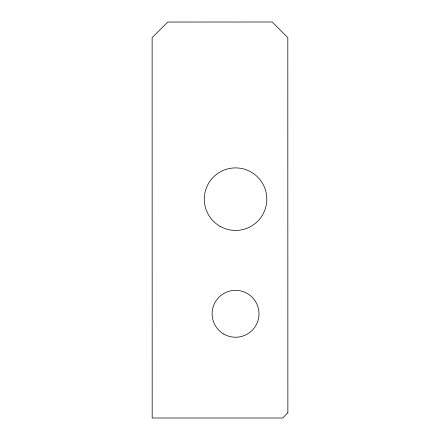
<?xml version="1.0" encoding="UTF-8"?>
<svg xmlns="http://www.w3.org/2000/svg" width="440" height="440" viewBox="0 0 440 440"><rect width="100%" height="100%" fill="white"/><g stroke="black" fill="none" stroke-linecap="round" stroke-linejoin="round"><path stroke-width="0.66" d="M287.865 412.792L282.656 418L152.18 418L152.13 37.631L167.761 22.044L272.184 22L287.82 37.631L287.865 412.792M223.823 334.098A23.447 23.447 0 0 0 258.995 313.791A23.447 23.447 0 0 0 223.823 293.486A23.447 23.447 0 0 0 223.823 334.098M219.918 226.232A31.262 31.262 0 0 0 266.811 199.161A31.262 31.262 0 0 0 219.918 172.084A31.262 31.262 0 0 0 219.918 226.232"/></g></svg>
